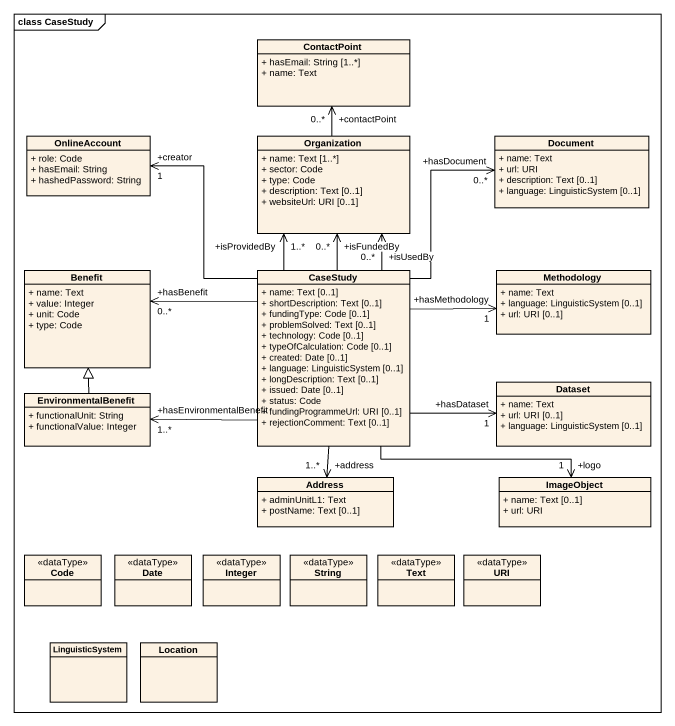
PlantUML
@startuml
mainframe class CaseStudy
hide circle
hide empty members
skinparam classAttributeIconSize 0
class ContactPoint {
  + hasEmail: String [1..*]
  + name: Text
}
class OnlineAccount {
  + role: Code
  + hasEmail: String
  + hashedPassword: String
}
class Organization {
  + name: Text [1..*]
  + sector: Code
  + type: Code
  + description: Text [0..1]
  + websiteUrl: URI [0..1]
}
class Document {
  + name: Text
  + url: URI
  + description: Text [0..1]
  + language: LinguisticSystem [0..1]
}
class Benefit {
  + name: Text
  + value: Integer
  + unit: Code
  + type: Code
}
class CaseStudy {
  + name: Text [0..1]
  + shortDescription: Text [0..1]
  + fundingType: Code [0..1]
  + problemSolved: Text [0..1]
  + technology: Code [0..1]
  + typeOfCalculation: Code [0..1]
  + created: Date [0..1]
  + language: LinguisticSystem [0..1]
  + longDescription: Text [0..1]
  + issued: Date [0..1]
  + status: Code
  + fundingProgrammeUrl: URI [0..1]
  + rejectionComment: Text [0..1]
}
class Methodology {
  + name: Text
  + language: LinguisticSystem [0..1]
  + url: URI [0..1]
}
class EnvironmentalBenefit {
  + functionalUnit: String
  + functionalValue: Integer
}
class Dataset {
  + name: Text
  + url: URI [0..1]
  + language: LinguisticSystem [0..1]
}
class Address {
  + adminUnitL1: Text
  + postName: Text [0..1]
}
class ImageObject {
  + name: Text [0..1]
  + url: URI
}
class Code <<dataType>>
class Date <<dataType>>
class Integer <<dataType>>
class String <<dataType>>
class Text <<dataType>>
class URI <<dataType>>
class LinguisticSystem
class Location
Organization -up-> "+contactPoint\n0..*" ContactPoint
CaseStudy -up-> "+creator\n1" OnlineAccount
CaseStudy -up-> "+isFundedBy\n0..*" Organization
CaseStudy -up-> "+isProvidedBy\n1..*" Organization
CaseStudy -up-> "+isUsedBy\n0..*" Organization
CaseStudy -up-> "+hasDocument\n0..*" Document
CaseStudy -left-> "+hasBenefit\n0..*" Benefit
CaseStudy -right-> "+hasMethodology\n1" Methodology
CaseStudy -left-> "+hasEnvironmentalBenefit\n1..*" EnvironmentalBenefit
CaseStudy -right-> "+hasDataset\n1" Dataset
CaseStudy --> "+address\n1..*" Address
CaseStudy -right-> "+logo\n1" ImageObject
EnvironmentalBenefit -up-|> Benefit
@enduml
